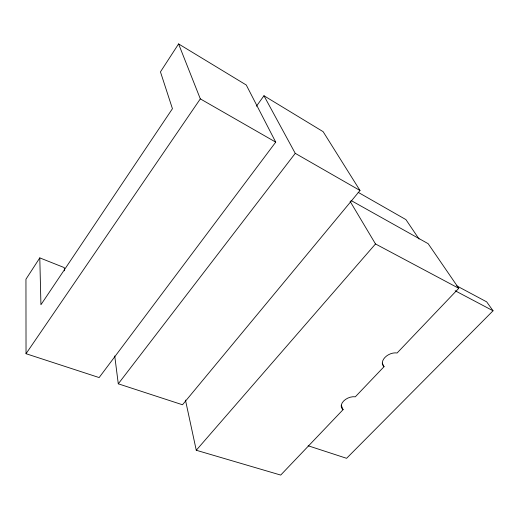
<?xml version="1.0" encoding="UTF-8"?>
<svg xmlns="http://www.w3.org/2000/svg" width="519" height="519" viewBox="0 0 519 519"><rect width="100%" height="100%" fill="white"/><g stroke="black" fill="none" stroke-linecap="round" stroke-linejoin="round"><path stroke-width="0.78" d="M39.794 257.885L25.95 279.228L26.034 353.711L99.135 377.566L275.725 142.141L246.272 85.012L178.581 43.927L160.455 71.875L172.438 108.698L40.93 304.737L39.794 257.885L64.259 267.596L64.46 270.821M26.034 353.711L200.321 98.876L178.581 43.927M256.412 106.213L263.963 95.755L323.136 131.67L360.011 190.505L182.493 404.762L118.287 383.813L114.725 355.963M118.287 383.813L295.253 153.345L263.963 95.755M350.98 200.457L428.162 243.69L458.77 288.311L397.1 352.991A10.477 6.883 -25.9 0 0 384.949 357.429A10.477 6.883 -25.9 0 0 384.034 366.699L355.333 396.795A10.101 6.481 -22.8 0 0 343.559 401.103A10.101 6.481 -22.8 0 0 343.085 409.647L280.708 475.073L196.266 450.258L375.503 243.956L350.104 201.34M456.72 285.859L486.673 301.857L493.05 310.777L346.588 458.309L308.13 445.763M455.137 290.744L493.05 310.777M375.503 243.956L458.77 288.311M358.168 192.328L405.916 219.602L419.041 239.012M200.321 98.876L275.725 142.141M295.253 153.345L360.011 190.505M382.224 363.118L384.034 366.699M341.223 405.229L343.085 409.647M185.458 400.084L196.266 450.258"/></g></svg>
